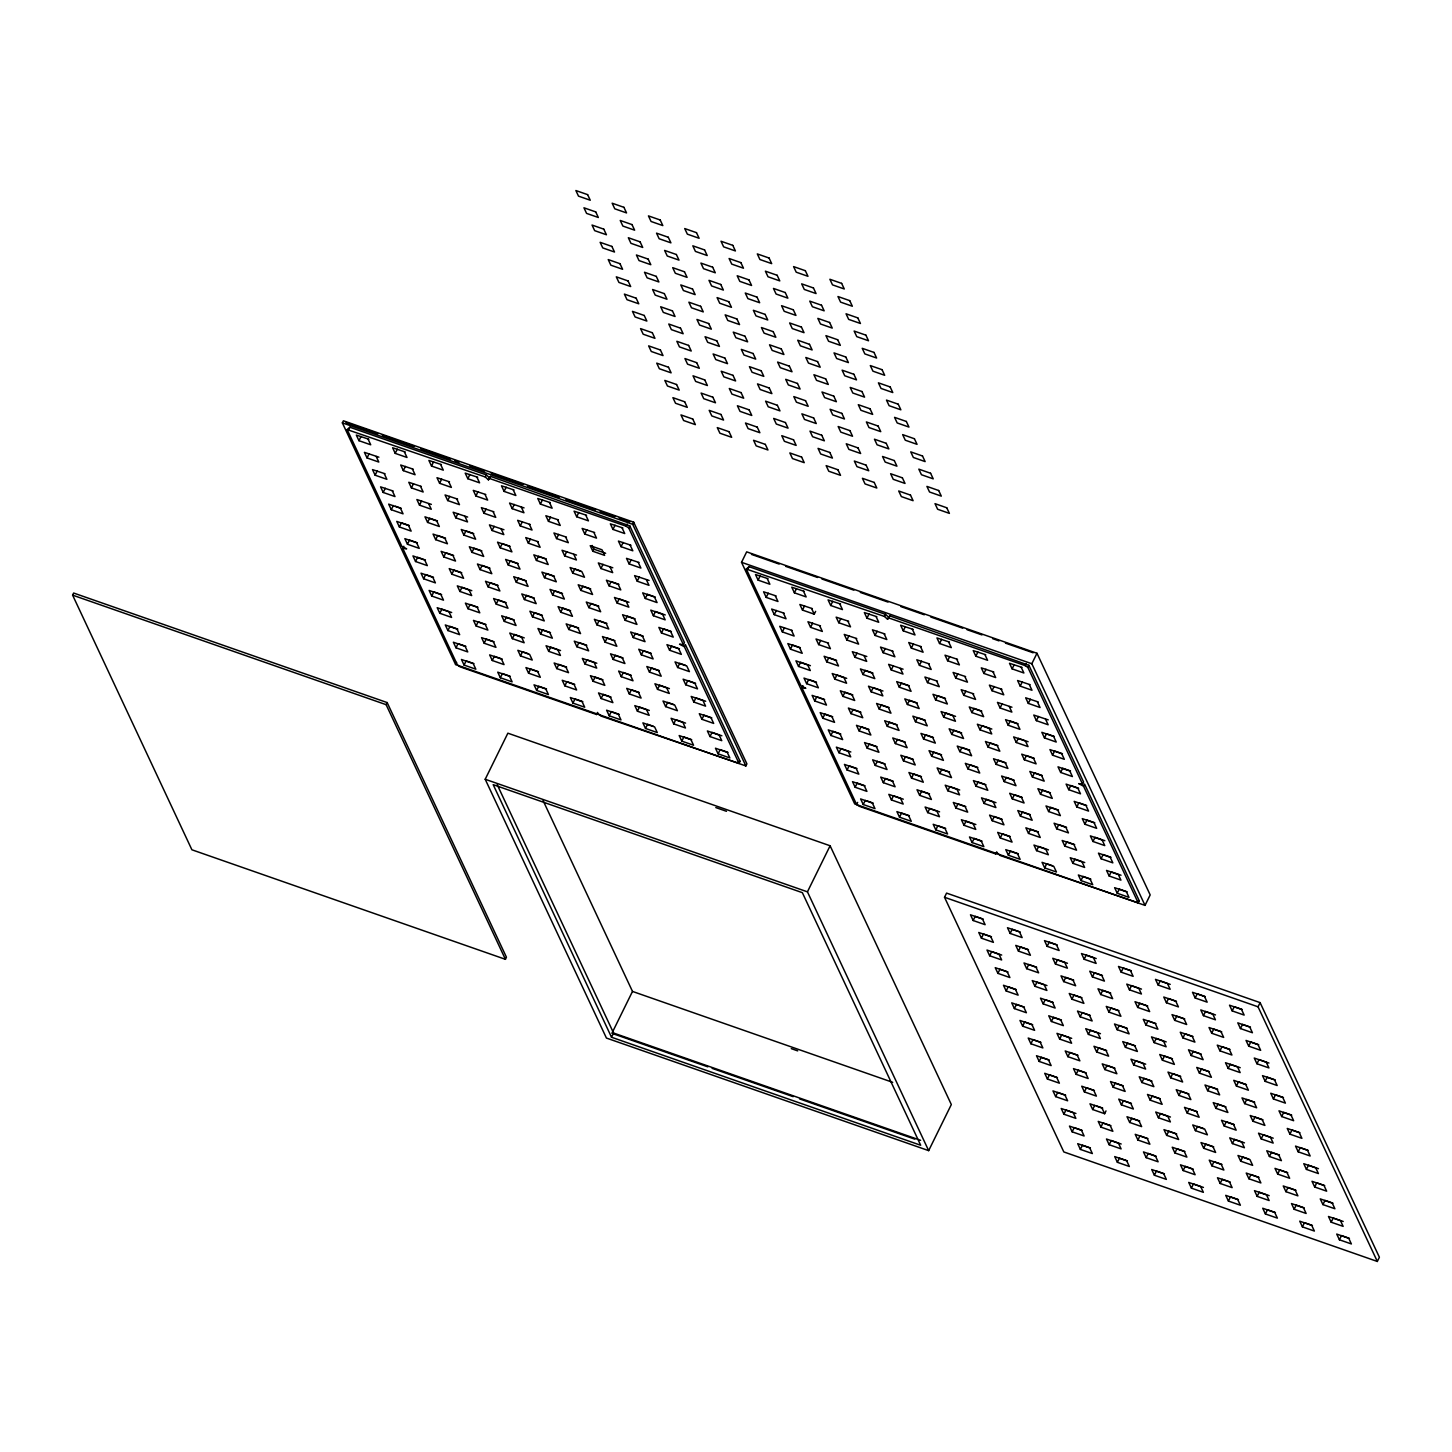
<?xml version="1.0" encoding="UTF-8"?>
<svg xmlns="http://www.w3.org/2000/svg" width="1452" height="1452" viewBox="0 0 1452 1452"><rect width="100%" height="100%" fill="white"/><g stroke="black" fill="none" stroke-linecap="round" stroke-linejoin="round"><path stroke-width="1.5" d="M72.6 595.138L73.635 593.033L387.158 702.568L506.439 957.213L505.423 959.318L191.9 849.783L72.6 595.138L386.123 704.674L505.423 959.318M342.363 422.877L343.398 420.79L633.689 522.194L746.909 763.861L745.874 765.948L455.583 664.526L342.363 422.877L632.673 524.299L745.874 765.948M347.155 429.592L349.878 427.233L486.311 474.895L489.451 477.726L488.435 479.832L485.277 476.982L347.155 429.592L401.805 546.279L406.651 548.838L402.785 548.348L403.819 546.261M348.843 429.32L349.878 427.233M368.1 439.194L370.714 444.784L358.953 440.682L361.022 436.489M376.177 456.454L378.79 462.045L367.047 457.943L369.098 453.75M384.272 473.715L386.885 479.305L375.124 475.203L377.193 471.011M404.382 451.881L406.996 457.471L395.234 453.369L397.303 449.176M392.349 490.976L394.98 496.566L383.219 492.464L385.27 488.271M412.459 469.141L415.09 474.731L403.329 470.63L405.398 466.437M391.296 509.725L388.682 504.134L400.443 508.236L403.057 513.827L391.296 509.725L393.365 505.532M420.554 486.402L423.167 491.992L411.424 487.89L413.475 483.697M399.391 526.985L396.759 521.395L408.52 525.497L411.152 531.105L399.391 526.985L401.442 522.793L409.282 525.533M440.664 464.549L443.296 470.139L431.534 466.038L433.585 461.845M428.63 503.662L431.262 509.253L419.501 505.151L421.57 500.958M407.467 544.246L404.854 538.656L416.615 542.758L419.229 548.366L407.467 544.246L409.537 540.053L417.377 542.794M448.759 481.81L451.372 487.4L439.611 483.298L441.68 479.106M427.596 522.411L424.964 516.821L436.725 520.923L439.339 526.513L427.596 522.411L429.647 518.219L437.488 520.959M415.562 561.507L412.949 555.916L424.692 560.018L427.324 565.627L415.562 561.507L417.613 557.314L425.454 560.055M456.835 499.071L459.467 504.661L447.706 500.559L449.757 496.366M435.673 539.672L433.059 534.082L444.82 538.184L447.434 543.774L435.673 539.672L437.742 535.479L445.582 538.22M476.946 477.236L479.577 482.826L467.816 478.706L469.885 474.532M423.639 578.767L421.026 573.177L432.787 577.279L435.4 582.887L423.639 578.767L425.708 574.575L433.549 577.315M464.93 516.331L467.544 521.921L455.783 517.82L457.852 513.627M443.767 556.933L441.136 551.343L452.897 555.444L455.511 561.035L443.767 556.933L445.818 552.74L453.659 555.481M485.041 494.497L487.654 500.087L475.911 495.985L477.962 491.792M485.277 476.982L486.311 474.895M431.734 596.028L429.12 590.438L440.863 594.54L443.495 600.148L431.734 596.028L433.803 591.853L441.626 594.576M488.435 479.832L490.667 476.419L629.769 525.878L684.437 642.564L683.402 644.652L679.536 644.18L684.364 646.739L739.032 763.407L600.91 716.017L597.752 713.186L596.554 714.511L460.102 666.831L457.453 665.034L402.785 548.348M463.878 535.08L461.264 529.49L473.007 533.592L475.639 539.182L463.878 535.08L465.929 530.887L473.769 533.628M386.123 704.674L387.158 702.568M451.844 574.193L449.231 568.603L460.992 572.705L463.605 578.295L451.844 574.193L453.913 570.001L461.754 572.741M493.135 511.757L495.749 517.348L483.988 513.246L486.057 509.053M439.811 613.288L437.197 607.698L448.958 611.8L451.572 617.409L439.811 613.288L441.88 609.114L451.681 612.526M471.954 552.341L469.341 546.751L481.102 550.852L483.716 556.443L471.954 552.341L474.024 548.148L481.864 550.889M513.246 489.905L515.859 495.495L504.098 491.393L506.167 487.2M459.939 591.454L457.307 585.864L469.069 589.966L471.682 595.556L459.939 591.454L461.99 587.261L471.791 590.692M501.212 529.018L503.826 534.608L492.083 530.506L494.134 526.314M447.906 630.549L445.292 624.959L457.035 629.079L459.667 634.669L447.906 630.549L449.975 626.375L457.797 629.097M480.049 569.601L477.436 564.011L489.179 568.113L491.811 573.703L480.049 569.601L482.118 565.409L489.941 568.149M521.322 507.165L523.954 512.756L512.193 508.654L514.244 504.461M468.016 608.715L465.402 603.125L477.163 607.226L479.777 612.817L468.016 608.715L470.085 604.522L477.926 607.263M500.16 547.767L497.546 542.159L509.307 546.279L511.921 551.869L500.16 547.767L502.229 543.574L510.069 546.315M456.001 647.81L453.369 642.22L465.13 646.34L467.744 651.93L456.001 647.81L458.052 643.635L465.892 646.358M488.126 586.862L485.512 581.272L497.274 585.374L499.887 590.964L488.126 586.862L490.195 582.669L498.036 585.41M529.417 524.426L532.031 530.016L520.27 525.914L522.339 521.722M455.583 664.526L456.6 662.439M476.111 625.975L473.479 620.385L485.24 624.487L487.872 630.077L476.111 625.975L478.162 621.783L486.003 624.523M508.254 565.028L505.623 559.419L517.384 563.539L519.997 569.13L508.254 565.028L510.305 560.835L518.146 563.576M549.528 502.592L552.141 508.182L540.398 504.062L542.449 499.887M464.077 665.07L461.464 659.48L473.207 663.6L475.839 669.19L464.077 665.07L466.146 660.896L473.969 663.618M496.221 604.123L493.607 598.533L505.35 602.634L507.982 608.225L496.221 604.123L498.29 599.93L506.113 602.671M537.494 541.687L540.126 547.277L528.365 543.175L530.434 538.982M484.188 643.236L481.574 637.646L493.335 641.748L495.949 647.338L484.188 643.236L486.257 639.043L494.097 641.784M516.331 582.288L513.718 576.68L525.479 580.8L528.092 586.39L516.331 582.288L518.4 578.096L526.241 580.836M557.622 519.852L560.236 525.442L548.475 521.322L550.544 517.148M504.316 621.383L501.684 615.793L513.445 619.895L516.059 625.503L504.316 621.383L506.367 617.191L514.208 619.931M536.441 560.436L533.828 554.846L545.589 558.947L548.203 564.538L536.441 560.436L538.51 556.243L546.351 558.984M492.282 660.497L489.651 654.906L501.412 659.008L504.044 664.599L492.282 660.497L494.333 656.304L502.174 659.045M524.426 599.549L521.794 593.959L533.556 598.061L536.187 603.651L524.426 599.549L526.477 595.356L534.318 598.097M565.699 537.113L568.313 542.703L556.57 538.583L558.621 534.409M512.393 638.644L509.779 633.054L521.522 637.156L524.154 642.764L512.393 638.644L514.462 634.451L524.245 637.882M544.536 577.696L541.923 572.106L553.666 576.208L556.298 581.798L544.536 577.696L546.605 573.504L554.428 576.244M585.809 515.26L588.441 520.851L576.68 516.749L578.749 512.556M500.359 677.757L497.746 672.167L509.507 676.269L512.12 681.859L500.359 677.757L502.428 673.565L510.269 676.305M532.503 616.81L529.889 611.219L541.65 615.321L544.264 620.912L532.503 616.81L534.572 612.617L542.413 615.358M573.794 554.374L576.408 559.964L564.647 555.844L566.716 551.669M520.488 655.905L517.856 650.314L529.617 654.416L532.231 660.025L520.488 655.905L522.538 651.712L528.419 653.781M552.631 594.957L549.999 589.367L561.761 593.469L564.374 599.059L552.631 594.957L554.682 590.764L562.523 593.505M593.904 532.521L596.518 538.111L584.757 534.009L586.826 529.817M540.598 634.07L537.966 628.48L549.727 632.582L552.359 638.172L540.598 634.07L542.649 629.878L550.49 632.618M572.741 573.104L570.11 567.514L581.871 571.634L584.503 577.224L572.741 573.104L574.792 568.93L580.673 570.981M528.564 673.165L525.951 667.575L537.712 671.677L540.325 677.285L528.564 673.165L530.633 668.973L538.474 671.713M560.708 612.218L558.094 606.627L569.837 610.729L572.469 616.32L560.708 612.218L562.777 608.025L570.6 610.766M592.852 551.27L590.238 545.68L601.981 549.782L604.613 555.372L592.852 551.27L593.886 549.183L592.144 545.444M485.204 779.27L507.873 733.187L830.108 845.772L951.332 1104.555L928.663 1150.637L606.428 1038.053L485.204 779.27L807.439 891.837L928.663 1150.637M548.674 651.331L546.061 645.741L557.822 649.843L560.436 655.433L548.674 651.331L550.744 647.138L560.545 650.55M580.818 590.383L578.205 584.775L589.966 588.895L592.579 594.485L580.818 590.383L582.887 586.191L590.728 588.931M622.109 527.929L624.723 533.537L612.962 529.417L615.031 525.243M536.659 690.426L534.027 684.836L545.789 688.938L548.402 694.546L536.659 690.426L538.71 686.251L546.551 688.974M568.803 629.478L566.171 623.888L577.932 627.99L580.546 633.58L568.803 629.478L570.854 625.286L578.695 628.026M610.076 567.042L612.69 572.632L600.947 568.531L602.997 564.338M683.402 644.652L628.734 527.965L626.066 526.187L627.101 524.081M556.769 668.592L554.156 663.001L565.899 667.103L568.531 672.693L556.769 668.592L558.82 664.399L566.661 667.14M588.913 607.644L586.281 602.035L598.043 606.156L600.674 611.746L588.913 607.644L590.964 603.451L598.805 606.192M628.734 527.965L629.769 525.878M630.186 545.208L632.818 550.798L621.057 546.678L623.108 542.503M632.673 524.299L633.689 522.194M576.88 646.739L574.266 641.149L586.027 645.251L588.641 650.841L576.88 646.739L578.949 642.546L586.789 645.287M609.023 585.791L606.41 580.201L618.153 584.303L620.784 589.893L609.023 585.791L611.092 581.599L618.915 584.339M564.846 685.852L562.233 680.262L573.994 684.364L576.607 689.954L564.846 685.852L566.915 681.66L574.756 684.4M596.99 624.904L594.376 619.296L606.137 623.416L608.751 629.006L596.99 624.904L599.059 620.712L606.9 623.452M638.281 562.468L640.895 568.059L629.133 563.939L631.203 559.764M584.975 664L582.343 658.409L594.104 662.511L596.718 668.101L584.975 664L587.025 659.807L596.826 663.237M617.118 603.052L614.486 597.462L626.248 601.564L628.861 607.154L617.118 603.052L619.169 598.859L628.97 602.29M572.941 703.113L570.327 697.523L582.07 701.625L584.702 707.215L572.941 703.113L575.01 698.92L582.833 701.661M605.085 642.165L602.471 636.557L614.214 640.677L616.846 646.267L605.085 642.165L607.136 637.972L614.976 640.713M646.358 579.729L648.99 585.319L637.228 581.199L639.279 577.025M593.051 681.26L590.438 675.67L602.199 679.772L604.812 685.362L593.051 681.26L595.12 677.068L602.961 679.808M625.195 620.313L622.581 614.722L634.342 618.824L636.956 624.414L625.195 620.313L627.264 616.12L635.105 618.861M613.161 659.426L610.548 653.817L622.309 657.938L624.923 663.528L613.161 659.426L615.231 655.233L623.071 657.974M645.305 598.46L642.692 592.87L654.453 596.99L657.066 602.58L645.305 598.46L647.374 594.285L655.215 597.008M601.146 698.521L598.514 692.931L610.276 697.033L612.889 702.641L601.146 698.521L603.197 694.328L611.038 697.069M633.29 637.573L630.658 631.983L642.419 636.085L645.033 641.675L633.29 637.573L635.341 633.381L643.182 636.121M596.554 714.511L597.571 712.406M621.256 676.686L618.643 671.078L630.386 675.198L633.018 680.788L621.256 676.686L623.325 672.494L631.148 675.234M653.4 615.721L650.786 610.13L662.529 614.25L665.161 619.841L653.4 615.721L655.451 611.546L665.252 614.958M609.223 715.782L606.609 710.191L618.37 714.293L620.984 719.902L609.223 715.782L611.292 711.589L619.133 714.33M641.367 654.834L638.753 649.244L650.514 653.346L653.128 658.936L641.367 654.834L643.436 650.641L651.276 653.382M629.333 693.947L626.72 688.357L638.481 692.459L641.094 698.049L629.333 693.947L631.402 689.754L639.243 692.495M661.477 632.981L658.863 627.391L670.624 631.511L673.238 637.101L661.477 632.981L663.546 628.807L671.387 631.547M649.461 672.095L646.83 666.504L658.591 670.606L661.205 676.196L649.461 672.095L651.512 667.902L659.353 670.642M637.428 711.208L634.814 705.618L646.557 709.719L649.189 715.31L637.428 711.208L639.497 707.015L649.28 710.427M669.572 650.242L666.958 644.652L678.701 648.772L681.333 654.362L669.572 650.242L671.641 646.067L679.463 648.808M657.538 689.355L654.925 683.765L666.686 687.867L669.299 693.457L657.538 689.355L659.607 685.163L669.408 688.593M684.364 646.739L685.398 644.634L740.066 761.32L739.032 763.407M645.523 728.468L642.891 722.878L654.652 726.98L657.266 732.57L645.523 728.468L647.574 724.276L653.454 726.327M677.648 667.503L675.035 661.912L686.796 666.032L689.41 671.623L677.648 667.503L679.717 663.328L685.598 665.379M665.633 706.616L663.001 701.026L674.763 705.127L677.394 710.718L665.633 706.616L667.684 702.423L673.565 704.474M741.536 562.323L746.673 551.851L1036.982 653.273L1150.184 894.922L1145.029 905.395L854.738 803.972L741.536 562.323L1031.827 663.745L1145.029 905.395M685.743 684.781L683.13 679.173L694.873 683.293L697.505 688.883L685.743 684.781L687.812 680.589L695.635 683.329M746.31 569.057L749.032 566.679L885.466 614.341L888.624 617.173L887.589 619.278L884.431 616.447L746.31 569.057L800.978 685.725L805.806 688.284L801.94 687.812L802.974 685.707M747.998 568.767L749.032 566.679M673.71 723.876L671.096 718.286L682.857 722.388L685.471 727.978L673.71 723.876L675.779 719.684L685.58 723.114M693.838 702.042L691.206 696.434L702.968 700.554L705.581 706.144L693.838 702.042L695.889 697.849L705.69 701.262M767.255 578.64L769.869 584.23L758.107 580.128L760.176 575.936M681.805 741.137L679.173 735.547L690.934 739.649L693.566 745.239L681.805 741.137L683.856 736.944L691.697 739.685M701.915 719.303L699.301 713.694L711.044 717.814L713.676 723.405L701.915 719.303L703.984 715.11L711.807 717.851M775.332 595.901L777.963 601.491L766.202 597.389L768.271 593.196M710.01 736.563L707.378 730.955L719.139 735.075L721.753 740.665L710.01 736.563L712.061 732.371L721.862 735.783M783.427 613.161L786.04 618.77L774.279 614.65L776.348 610.457M803.537 591.327L806.15 596.917L794.407 592.815L796.458 588.623M718.087 753.824L715.473 748.216L727.234 752.336L729.848 757.926L718.087 753.824L720.156 749.631L727.996 752.372M791.503 630.422L794.135 636.03L782.374 631.91L784.443 627.718M815.625 611.383L814.245 614.178L802.484 610.076L804.553 605.883M790.469 649.171L787.837 643.581L799.598 647.683L802.212 653.291L790.469 649.171L792.52 644.978L800.361 647.719M819.708 625.848L822.34 631.438L810.579 627.337L812.63 623.144M611.891 1033.316L632.491 991.426L543.03 800.451M611.51 1037.236L493.19 784.661L802.357 892.671L920.677 1145.247L611.51 1037.236L613.579 1033.044L497.165 784.588M798.546 666.432L795.932 660.841L807.675 664.943L810.307 670.552L798.546 666.432L800.615 662.239L810.397 665.669M839.819 603.996L842.45 609.586L830.689 605.484L832.758 601.291M827.803 643.109L830.417 648.699L818.656 644.597L820.725 640.405M806.64 683.692L804.009 678.102L815.77 682.204L818.383 687.812L806.64 683.692L808.691 679.5L816.532 682.24M847.914 621.256L850.527 626.847L838.784 622.745L840.835 618.552M826.751 661.858L824.119 656.268L835.88 660.37L838.512 665.96L826.751 661.858L828.802 657.665L836.642 660.406M814.717 700.953L812.104 695.363L823.865 699.465L826.478 705.073L814.717 700.953L816.786 696.778L824.627 699.501M855.99 638.517L858.622 644.107L846.861 640.005L848.93 635.813M834.827 679.119L832.214 673.528L843.975 677.63L846.589 683.22L834.827 679.119L836.897 674.926L846.697 678.356M876.119 616.683L878.732 622.273L866.971 618.171L869.04 613.978M822.812 718.214L820.18 712.623L831.942 716.743L834.555 722.334L822.812 718.214L824.863 714.039L832.704 716.762M864.085 655.778L866.699 661.368L854.956 657.266L857.007 653.073M842.922 696.379L840.309 690.789L852.052 694.891L854.683 700.481L842.922 696.379L844.973 692.187L852.814 694.927M884.195 633.943L886.827 639.533L875.066 635.432L877.117 631.239M884.431 616.447L885.466 614.341M830.889 735.474L828.275 729.884L840.036 734.004L842.65 739.594L830.889 735.474L832.958 731.3L840.799 734.022M887.589 619.278L889.822 615.866L1028.923 665.325L1083.591 782.011L1082.557 784.098L1078.691 783.626L1083.537 786.185L1138.187 902.854L1000.065 855.464L996.907 852.633L995.709 853.957L859.275 806.277L856.607 804.481L801.94 687.812M863.033 674.527L860.419 668.936L872.18 673.038L874.794 678.628L863.033 674.527L865.102 670.334L872.942 673.075M850.999 713.64L848.385 708.05L860.147 712.152L862.76 717.742L850.999 713.64L853.068 709.447L860.909 712.188M892.29 651.204L894.904 656.794L883.143 652.692L885.212 648.5M838.984 752.735L836.352 747.145L848.113 751.265L850.727 756.855L838.984 752.735L841.035 748.56L850.836 751.973M871.127 691.787L868.496 686.197L880.257 690.299L882.87 695.889L871.127 691.787L873.178 687.595L882.979 691.025M912.4 629.351L915.014 634.941L903.271 630.84L905.322 626.647M859.094 730.9L856.48 725.31L868.223 729.412L870.855 735.002L859.094 730.9L861.163 726.708L868.986 729.448M900.367 668.465L902.999 674.055L891.238 669.953L893.289 665.76M847.06 769.996L844.447 764.405L856.208 768.525L858.822 774.116L847.06 769.996L849.13 765.821L856.97 768.544M879.204 709.048L876.591 703.458L888.352 707.56L890.965 713.168L879.204 709.048L881.273 704.855L889.114 707.596M920.495 646.612L923.109 652.202L911.348 648.1L913.417 643.908M867.171 748.161L864.557 742.571L876.318 746.673L878.932 752.263L867.171 748.161L869.24 743.968L877.081 746.709M899.314 687.213L896.701 681.605L908.462 685.725L911.076 691.315L899.314 687.213L901.383 683.021L909.224 685.761M855.155 787.256L852.524 781.666L864.285 785.786L866.917 791.376L855.155 787.256L857.206 783.082L865.047 785.804M887.299 726.309L884.667 720.718L896.428 724.82L899.042 730.429L887.299 726.309L889.35 722.116L897.191 724.857M807.439 891.837L830.108 845.772M928.572 663.873L931.186 669.463L919.443 665.361L921.494 661.168M875.266 765.422L872.652 759.832L884.395 763.933L887.027 769.524L875.266 765.422L877.335 761.229M856.607 804.481L857.642 802.393M907.409 704.474L904.796 698.884L916.539 702.986L919.17 708.576L907.409 704.474L909.478 700.281L917.301 703.022M948.682 642.038L951.314 647.628L939.553 643.508L941.604 639.334M863.232 804.517L860.619 798.927L872.38 803.047L874.993 808.637L863.232 804.517L865.301 800.342M895.376 743.569L892.762 737.979L904.523 742.081L907.137 747.689L895.376 743.569L897.445 739.377M936.667 681.133L939.281 686.723L927.519 682.621L929.589 678.429M883.361 782.682L880.729 777.092L892.49 781.194L895.104 786.784L883.361 782.682L885.411 778.49L893.252 781.23M915.486 721.735L912.872 716.145L924.634 720.246L927.247 725.837L915.486 721.735L917.555 717.542M956.777 659.299L959.391 664.889L947.63 660.769L949.699 656.594M903.471 760.83L900.839 755.24L912.6 759.342L915.232 764.95L903.471 760.83L905.522 756.637L913.362 759.378M935.614 699.882L932.983 694.292L944.744 698.394L947.357 703.984L935.614 699.882L937.665 695.689L945.506 698.43M891.437 799.943L888.824 794.353L900.567 798.455L903.198 804.045L891.437 799.943L893.506 795.75L903.289 799.181M923.581 738.995L920.967 733.405L932.71 737.507L935.342 743.097L923.581 738.995L925.65 734.803L933.473 737.543M964.854 676.559L967.486 682.15L955.725 678.048L957.794 673.855M911.547 778.09L908.934 772.5L920.695 776.602L923.309 782.211L911.547 778.09L913.617 773.916L921.457 776.638M943.691 717.143L941.077 711.553L952.839 715.654L955.452 721.245L943.691 717.143L945.76 712.95L955.561 716.38M984.982 654.707L987.596 660.297L975.835 656.195L977.904 652.002M899.532 817.204L896.9 811.614L908.662 815.715L911.275 821.306L899.532 817.204L901.583 813.011L909.424 815.752M931.676 756.256L929.044 750.666L940.805 754.768L943.419 760.358L931.676 756.256L933.727 752.063L941.568 754.804M972.949 693.82L975.562 699.41L963.801 695.308L965.87 691.116M919.642 795.351L917.011 789.761L928.772 793.863L931.404 799.471L919.642 795.351L921.693 791.177L929.534 793.899M951.786 734.403L949.154 728.813L960.915 732.915L963.547 738.505L951.786 734.403L953.837 730.211L961.678 732.951M993.059 671.967L995.673 677.558L983.93 673.456L985.981 669.263M939.753 773.517L937.139 767.927L948.882 772.028L951.514 777.619L939.753 773.517L941.822 769.324L949.644 772.065M971.896 712.569L969.283 706.961L981.026 711.081L983.657 716.671L971.896 712.569L973.965 708.376L981.788 711.117M927.719 812.612L925.106 807.022L936.867 811.142L939.48 816.732L927.719 812.612L929.788 808.437L939.589 811.85M959.863 751.664L957.249 746.074L969.01 750.176L971.624 755.766L959.863 751.664L961.932 747.471L969.773 750.212M1001.154 689.228L1003.768 694.818L992.006 690.716L994.076 686.524M947.847 790.777L945.216 785.187L956.977 789.289L959.591 794.879L947.847 790.777L949.898 786.585L959.699 790.015M979.991 729.83L977.359 724.221L989.121 728.341L991.734 733.932L979.991 729.83L982.042 725.637L991.843 729.049M1021.264 667.394L1023.878 672.984L1012.117 668.864L1014.186 664.689M935.814 829.872L933.2 824.282L944.943 828.402L947.575 833.992L935.814 829.872L937.865 825.698L945.706 828.42M967.958 768.925L965.326 763.335L977.087 767.436L979.719 773.027L967.958 768.925L970.009 764.732L977.849 767.473M1009.231 706.489L1011.862 712.079L1000.101 707.977L1002.152 703.784M1082.557 784.098L1027.889 667.43L1025.239 665.633L1026.255 663.528M955.924 808.038L953.311 802.448L965.072 806.55L967.685 812.14L955.924 808.038L957.993 803.845L965.834 806.586M988.068 747.09L985.454 741.482L997.197 745.602L999.829 751.192L988.068 747.09L990.137 742.898L997.96 745.638M1027.889 667.43L1028.923 665.325M1029.341 684.654L1031.973 690.245L1020.212 686.124L1022.281 681.95M1031.827 663.745L1036.982 653.273M976.034 786.185L973.421 780.595L985.182 784.697L987.796 790.305L976.034 786.185L978.103 781.993L985.944 784.733M1008.178 725.238L1005.564 719.647L1017.326 723.749L1019.939 729.34L1008.178 725.238L1010.247 721.045L1018.088 723.786M964.019 825.299L961.387 819.708L973.149 823.81L975.762 829.401L964.019 825.299L966.07 821.106L975.871 824.536M996.163 764.351L993.531 758.743L1005.292 762.863L1007.906 768.453L996.163 764.351L998.214 760.158L1006.054 762.899M1037.436 701.915L1040.049 707.505L1028.306 703.385L1030.357 699.211M984.129 803.446L981.516 797.856L993.259 801.958L995.891 807.566L984.129 803.446L986.18 799.253L995.981 802.684M1016.273 742.498L1013.641 736.908L1025.402 741.01L1028.034 746.6L1016.273 742.498L1018.324 738.306L1028.125 741.736M944.526 897.282L946.577 893.107L1260.1 1002.624L1379.4 1257.269L1377.331 1261.461L1063.826 1151.944L944.526 897.282L1258.049 1006.817L1377.331 1261.461M972.096 842.559L969.482 836.969L981.243 841.071L983.857 846.661L972.096 842.559L974.165 838.367L982.006 841.107M1004.239 781.612L1001.626 776.021L1013.387 780.123L1016.001 785.713L1004.239 781.612L1006.309 777.419L1014.149 780.16M1045.513 719.176L1048.144 724.766L1036.383 720.646L1038.452 716.471M992.206 820.707L989.592 815.116L1001.354 819.218L1003.967 824.827L992.206 820.707L994.275 816.514L1002.116 819.255M1024.35 759.759L1021.736 754.169L1033.497 758.271L1036.111 763.861L1024.35 759.759L1026.419 755.566L1034.26 758.307M1012.334 798.872L1009.703 793.282L1021.464 797.384L1024.077 802.974L1012.334 798.872L1014.385 794.68L1022.226 797.42M1044.478 737.906L1041.846 732.316L1053.608 736.436L1056.221 742.026L1044.478 737.906L1046.529 733.732L1054.37 736.473M1000.301 837.967L997.687 832.377L1009.43 836.479L1012.062 842.087L1000.301 837.967L1002.37 833.775L1010.193 836.515M1032.445 777.02L1029.831 771.429L1041.574 775.531L1044.206 781.122L1032.445 777.02L1034.496 772.827L1042.336 775.568M995.709 853.957L996.744 851.852M1020.411 816.133L1017.798 810.543L1029.559 814.645L1032.172 820.235L1020.411 816.133L1022.48 811.94L1030.321 814.681M1052.555 755.167L1049.941 749.577L1061.702 753.697L1064.316 759.287L1052.555 755.167L1054.624 750.993L1062.465 753.733M973.167 920.514L970.481 914.796L982.459 918.989L985.128 924.688L973.167 920.514L975.218 916.339L983.204 919.098M1008.378 855.228L1005.764 849.638L1017.525 853.74L1020.139 859.348L1008.378 855.228L1010.447 851.035L1018.288 853.776M1040.521 794.28L1037.908 788.69L1049.669 792.792L1052.283 798.382L1040.521 794.28L1042.59 790.088L1050.431 792.828M1028.506 833.394L1025.874 827.803L1037.636 831.905L1040.249 837.495L1028.506 833.394L1030.557 829.201L1038.398 831.942M1060.65 772.446L1058.018 766.837L1069.779 770.958L1072.393 776.548L1060.65 772.446L1062.701 768.253L1070.541 770.994M981.425 938.173L978.757 932.474L990.736 936.649L993.404 942.348L981.425 938.173L983.494 933.999L991.48 936.776M1048.616 811.541L1046.003 805.951L1057.746 810.053L1060.377 815.643L1048.616 811.541L1050.685 807.348L1058.508 810.089M1036.583 850.654L1033.969 845.064L1045.73 849.166L1048.344 854.756L1036.583 850.654L1038.652 846.462L1048.453 849.892M1068.726 789.707L1066.113 784.098L1077.874 788.218L1080.488 793.808L1068.726 789.707L1070.796 785.514L1078.636 788.255M989.665 955.761L986.997 950.062L998.976 954.236L1001.644 959.935L989.665 955.761L991.734 951.586L1001.698 955.053M1056.693 828.802L1054.079 823.211L1065.841 827.313L1068.454 832.903L1056.693 828.802L1058.762 824.609L1066.603 827.35M1010.156 933.436L1007.488 927.719L1019.467 931.894L1022.135 937.593L1010.156 933.436L1012.226 929.244L1020.193 932.021M1083.537 786.185L1084.553 784.08L1139.221 900.766L1138.187 902.854M1044.678 867.915L1042.046 862.325L1053.807 866.427L1056.439 872.017L1044.678 867.915L1046.729 863.722L1052.609 865.773M1076.821 806.967L1074.19 801.359L1085.951 805.479L1088.564 811.069L1076.821 806.967L1078.872 802.774L1086.713 805.515M997.923 973.366L995.237 967.667L1007.216 971.842L1009.884 977.541L997.923 973.366L999.974 969.192L1007.96 971.969M1064.788 846.062L1062.174 840.472L1073.917 844.574L1076.549 850.164L1064.788 846.062L1066.857 841.87L1074.68 844.61M1018.433 951.096L1015.765 945.379L1027.744 949.554L1030.412 955.253L1018.433 951.096L1020.502 946.904L1028.47 949.681M1084.898 824.228L1082.284 818.619L1094.046 822.74L1096.659 828.33L1084.898 824.228L1086.967 820.035L1094.808 822.776M1006.163 990.972L1003.477 985.255L1015.456 989.429L1018.124 995.128L1006.163 990.972L1008.214 986.779L1016.2 989.556M1072.883 863.323L1070.251 857.733L1082.012 861.835L1084.626 867.425L1072.883 863.323L1074.934 859.13L1084.735 862.561M1026.673 968.684L1024.005 962.966L1035.966 967.141L1038.634 972.84L1026.673 968.684L1028.742 964.491L1036.71 967.268M1092.993 841.488L1090.361 835.88L1102.122 840L1104.754 845.59L1092.993 841.488L1095.044 837.296L1104.845 840.708M1014.403 1008.577L1011.735 1002.86L1023.714 1007.035L1026.382 1012.734L1014.403 1008.577L1016.473 1004.385L1024.44 1007.162M1047.164 946.341L1044.496 940.624L1056.457 944.816L1059.125 950.516L1047.164 946.341L1049.233 942.148L1057.201 944.925M1080.96 880.584L1078.346 874.993L1090.089 879.095L1092.721 884.704L1080.96 880.584L1083.029 876.391L1090.851 879.132M1034.931 986.289L1032.245 980.572L1044.224 984.765L1046.892 990.446L1034.931 986.289L1036.982 982.096L1046.965 985.563M1101.07 858.749L1098.456 853.141L1110.217 857.261L1112.831 862.851L1101.07 858.749L1103.139 854.556L1110.98 857.297M1022.644 1026.165L1019.976 1020.447L1031.936 1024.622L1034.604 1030.321L1022.644 1026.165L1024.713 1021.972L1032.681 1024.749M1055.441 964.001L1052.773 958.284L1064.733 962.476L1067.401 968.175L1055.441 964.001L1057.51 959.808L1067.474 963.293M1043.171 1003.876L1040.485 998.159L1052.464 1002.352L1055.132 1008.033L1043.171 1003.876L1045.222 999.684L1053.208 1002.461M1109.165 876.01L1106.533 870.42L1118.294 874.521L1120.926 880.112L1109.165 876.01L1111.216 871.817L1121.017 875.229M1030.902 1043.77L1028.216 1038.053L1040.195 1042.227L1042.863 1047.927L1030.902 1043.77L1032.953 1039.578L1040.939 1042.354M1063.681 981.588L1061.013 975.871L1072.974 980.064L1075.642 985.763L1063.681 981.588L1065.75 977.396L1073.718 980.173M1051.411 1021.482L1048.743 1015.765L1060.704 1019.957L1063.372 1025.638L1051.411 1021.482L1053.48 1017.289L1061.448 1020.066M1084.172 959.264L1081.486 953.547L1093.465 957.721L1096.133 963.42L1084.172 959.264L1086.241 955.071L1096.206 958.538M1117.241 893.27L1114.628 887.68L1126.389 891.782L1129.003 897.372L1117.241 893.27L1119.311 889.078L1127.151 891.818M1039.178 1061.43L1036.492 1055.713L1048.471 1059.887L1051.139 1065.587L1039.178 1061.43L1041.229 1057.237L1049.215 1060.014M1071.921 999.194L1069.253 993.477L1081.232 997.669L1083.9 1003.368L1071.921 999.194L1073.99 995.019L1081.976 997.778M1059.651 1039.069L1056.983 1033.352L1068.944 1037.545L1071.612 1043.226L1059.651 1039.069L1061.721 1034.877L1071.685 1038.343M1092.448 976.924L1089.762 971.207L1101.741 975.381L1104.409 981.08L1092.448 976.924L1094.499 972.731L1102.485 975.508M1047.418 1079.017L1044.732 1073.3L1056.711 1077.475L1059.379 1083.174L1047.418 1079.017L1049.469 1074.825L1057.455 1077.602M1080.161 1016.781L1077.493 1011.064L1089.472 1015.257L1092.14 1020.956L1080.161 1016.781L1082.23 1012.607L1090.216 1015.365M1067.892 1056.675L1065.223 1050.958L1077.202 1055.15L1079.871 1060.831L1067.892 1056.675L1069.961 1052.482L1077.947 1055.259M1100.689 994.511L1098.002 988.794L1109.981 992.968L1112.649 998.667L1100.689 994.511L1102.74 990.318L1110.726 993.095M1055.658 1096.623L1052.972 1090.906L1064.951 1095.08L1067.619 1100.779L1055.658 1096.623L1057.728 1092.43L1065.695 1095.207M1088.419 1034.387L1085.733 1028.688L1097.712 1032.862L1100.38 1038.561L1088.419 1034.387L1090.47 1030.212L1100.453 1033.679M1121.18 972.168L1118.494 966.451L1130.473 970.644L1133.141 976.325L1121.18 972.168L1123.231 967.976L1131.217 970.753M1076.168 1074.335L1073.5 1068.618L1085.479 1072.81L1088.147 1078.509L1076.168 1074.335L1078.237 1070.142L1086.205 1072.919M1108.929 1012.117L1106.261 1006.399L1118.24 1010.574L1120.908 1016.273L1108.929 1012.117L1110.998 1007.924L1118.966 1010.701M1063.899 1114.21L1061.212 1108.493L1073.191 1112.668L1075.859 1118.367L1063.899 1114.21L1065.949 1110.018L1075.932 1113.484M1096.659 1051.974L1093.973 1046.275L1105.952 1050.449L1108.62 1056.149L1096.659 1051.974L1098.71 1047.799L1106.696 1050.576M1129.456 989.828L1126.77 984.111L1138.749 988.304L1141.417 993.985L1129.456 989.828L1131.507 985.636L1141.49 989.102M1084.408 1091.922L1081.74 1086.205L1093.719 1090.398L1096.387 1096.097L1084.408 1091.922L1086.477 1087.729L1094.445 1090.506M1117.169 1029.704L1114.501 1023.987L1126.462 1028.161L1129.13 1033.86L1117.169 1029.704L1119.238 1025.511L1127.206 1028.288M1072.139 1131.816L1069.471 1126.099L1081.45 1130.273L1084.118 1135.972L1072.139 1131.816L1074.208 1127.623L1082.176 1130.4M1104.899 1069.579L1102.231 1063.88L1114.21 1068.055L1116.878 1073.754L1104.899 1069.579L1106.968 1065.405L1114.936 1068.182M1137.696 1007.416L1135.01 1001.698L1146.989 1005.891L1149.657 1011.59L1137.696 1007.416L1139.747 1003.223L1147.733 1006M1106.007 1110.907L1104.627 1113.702L1092.666 1109.528L1094.717 1105.335M1125.427 1047.309L1122.741 1041.592L1134.72 1045.767L1137.388 1051.466L1125.427 1047.309L1127.478 1043.117L1135.464 1045.894M1158.188 985.073L1155.502 979.374L1167.481 983.548L1170.149 989.248L1158.188 985.073L1160.239 980.899L1170.221 984.365M1080.379 1149.403L1077.711 1143.686L1089.69 1147.86L1092.358 1153.56L1080.379 1149.403L1082.448 1145.211L1090.416 1147.987M1113.176 1087.258L1110.508 1081.54L1122.469 1085.715L1125.137 1091.414L1113.176 1087.258L1115.245 1083.065L1123.213 1085.842M1145.937 1025.021L1143.268 1019.304L1155.229 1023.497L1157.897 1029.196L1145.937 1025.021L1148.006 1020.829L1155.973 1023.606M1100.906 1127.115L1098.22 1121.398L1110.199 1125.59L1112.867 1131.289L1100.906 1127.115L1102.957 1122.922L1110.943 1125.699M1133.667 1064.897L1130.981 1059.18L1142.96 1063.354L1145.628 1069.053L1133.667 1064.897L1135.718 1060.704L1145.701 1064.171M1166.446 1002.751L1163.778 997.034L1175.757 1001.208L1178.425 1006.908L1166.446 1002.751L1168.515 998.559L1176.501 1001.336M1121.416 1104.845L1118.748 1099.128L1130.709 1103.302L1133.377 1109.001L1121.416 1104.845L1123.485 1100.652L1131.453 1103.429M1154.177 1042.609L1151.509 1036.891L1163.469 1041.084L1166.138 1046.783L1154.177 1042.609L1156.246 1038.416L1166.21 1041.901M1109.147 1144.721L1106.478 1139.003L1118.439 1143.196L1121.107 1148.895L1109.147 1144.721L1111.216 1140.528L1121.18 1144.013M1141.907 1082.502L1139.239 1076.785L1151.2 1080.96L1153.868 1086.659L1141.907 1082.502L1143.976 1078.31L1151.944 1081.087M1174.686 1020.339L1172.018 1014.621L1183.997 1018.796L1186.665 1024.495L1174.686 1020.339L1176.755 1016.146L1184.741 1018.923M1129.674 1122.45L1126.988 1116.733L1138.967 1120.908L1141.635 1126.607L1129.674 1122.45L1131.725 1118.258L1139.711 1121.035M1162.417 1060.214L1159.749 1054.497L1171.728 1058.689L1174.396 1064.389L1162.417 1060.214L1164.486 1056.021L1172.472 1058.798M1195.178 997.996L1192.509 992.279L1204.488 996.453L1207.157 1002.152L1195.178 997.996L1197.247 993.803L1205.214 996.58M1117.387 1162.308L1114.719 1156.591L1126.679 1160.783L1129.347 1166.482L1117.387 1162.308L1119.456 1158.133L1127.424 1160.892M1150.184 1100.162L1147.497 1094.445L1159.476 1098.638L1162.144 1104.319L1150.184 1100.162L1152.253 1095.97L1160.221 1098.747M1182.944 1037.944L1180.258 1032.227L1192.237 1036.401L1194.905 1042.1L1182.944 1037.944L1184.995 1033.751L1192.981 1036.528M1137.914 1140.038L1135.228 1134.321L1147.207 1138.495L1149.875 1144.194L1137.914 1140.038L1139.965 1135.845L1147.951 1138.622M1170.657 1077.801L1167.989 1072.084L1179.968 1076.277L1182.636 1081.976L1170.657 1077.801L1172.726 1073.609L1180.712 1076.386M1203.454 1015.656L1200.786 1009.939L1212.765 1014.131L1215.433 1019.812L1203.454 1015.656L1205.523 1011.463L1215.487 1014.93M1158.424 1117.75L1155.738 1112.032L1167.717 1116.225L1170.385 1121.906L1158.424 1117.75L1160.475 1113.557L1170.457 1117.024M1191.184 1055.531L1188.498 1049.814L1200.477 1053.989L1203.145 1059.688L1191.184 1055.531L1193.235 1051.339L1201.221 1054.116M1146.154 1157.643L1143.468 1151.926L1155.447 1156.101L1158.115 1161.8L1146.154 1157.643L1148.223 1153.451L1156.191 1156.228M1178.915 1095.407L1176.229 1089.69L1188.208 1093.882L1190.876 1099.581L1178.915 1095.407L1180.966 1091.232L1188.952 1093.991M1211.694 1033.243L1209.026 1027.526L1221.005 1031.719L1223.673 1037.4L1211.694 1033.243L1213.763 1029.051L1221.731 1031.827M1166.664 1135.355L1163.996 1129.638L1175.975 1133.831L1178.643 1139.511L1166.664 1135.355L1168.733 1131.162L1176.701 1133.939M1199.425 1073.137L1196.757 1067.42L1208.736 1071.594L1211.404 1077.293L1199.425 1073.137L1201.494 1068.944L1209.462 1071.721M1232.185 1010.901L1229.517 1005.183L1241.478 1009.376L1244.146 1015.075L1232.185 1010.901L1234.254 1006.708L1242.222 1009.485M1154.394 1175.231L1151.708 1169.513L1163.687 1173.688L1166.355 1179.387L1154.394 1175.231L1156.445 1171.038L1164.431 1173.815M1187.191 1113.067L1184.505 1107.35L1196.484 1111.542L1199.152 1117.241L1187.191 1113.067L1189.242 1108.892L1197.228 1111.669M1219.952 1050.849L1217.266 1045.131L1229.245 1049.324L1231.913 1055.005L1219.952 1050.849L1222.003 1046.656L1229.989 1049.433M1174.904 1152.942L1172.236 1147.225L1184.215 1151.418L1186.883 1157.099L1174.904 1152.942L1176.973 1148.75L1184.941 1151.527M1207.665 1090.724L1204.997 1085.007L1216.976 1089.181L1219.644 1094.881L1207.665 1090.724L1209.734 1086.532L1217.702 1089.309M1240.462 1028.561L1237.794 1022.843L1249.755 1027.036L1252.423 1032.735L1240.462 1028.561L1242.531 1024.386L1250.499 1027.145M1195.432 1130.654L1192.745 1124.955L1204.724 1129.13L1207.392 1134.829L1195.432 1130.654L1197.483 1126.48L1203.472 1128.549M1258.049 1006.817L1260.1 1002.624M1228.192 1068.436L1225.506 1062.719L1237.485 1066.911L1240.153 1072.592L1228.192 1068.436L1230.243 1064.243L1240.226 1067.71M1183.162 1170.548L1180.476 1164.831L1192.455 1169.023L1195.123 1174.722L1183.162 1170.548L1185.213 1166.355L1193.199 1169.132M1215.923 1108.33L1213.237 1102.612L1225.216 1106.787L1227.884 1112.486L1215.923 1108.33L1217.974 1104.137L1225.96 1106.914M1248.702 1046.148L1246.034 1040.431L1257.995 1044.623L1260.663 1050.322L1248.702 1046.148L1250.771 1041.973L1258.739 1044.75M1203.672 1148.26L1201.004 1142.561L1212.964 1146.735L1215.633 1152.434L1203.672 1148.26L1205.741 1144.085L1213.709 1146.862M1236.432 1086.042L1233.764 1080.324L1245.725 1084.517L1248.393 1090.198L1236.432 1086.042L1238.502 1081.849L1246.469 1084.626M1191.402 1188.135L1188.716 1182.418L1200.695 1186.611L1203.363 1192.31L1191.402 1188.135L1193.453 1183.943L1203.436 1187.427M1224.199 1125.99L1221.513 1120.272L1233.492 1124.447L1236.16 1130.146L1224.199 1125.99L1226.25 1121.797L1234.236 1124.574M1256.96 1063.753L1254.274 1058.054L1266.253 1062.229L1268.921 1067.928L1256.96 1063.753L1259.011 1059.579L1268.975 1063.045M1211.912 1165.847L1209.244 1160.148L1221.205 1164.322L1223.873 1170.022L1211.912 1165.847L1213.981 1161.673L1221.949 1164.45M1244.673 1103.629L1242.004 1097.912L1253.965 1102.104L1256.633 1107.785L1244.673 1103.629L1246.742 1099.436L1254.709 1102.213M1232.439 1143.577L1229.753 1137.86L1241.732 1142.034L1244.4 1147.733L1232.439 1143.577L1234.49 1139.384L1244.455 1142.851M1265.182 1081.341L1262.514 1075.642L1274.493 1079.816L1277.161 1085.515L1265.182 1081.341L1267.251 1077.166L1275.237 1079.943M1220.17 1183.471L1217.484 1177.754L1229.463 1181.928L1232.131 1187.627L1220.17 1183.471L1222.221 1179.278L1230.207 1182.055M1252.931 1121.234L1250.245 1115.517L1262.224 1119.71L1264.892 1125.409L1252.931 1121.234L1254.982 1117.042L1262.968 1119.819M1240.68 1161.183L1237.993 1155.465L1249.972 1159.64L1252.64 1165.339L1240.68 1161.183L1242.749 1156.99L1248.72 1159.077M1273.44 1098.964L1270.754 1093.247L1282.733 1097.422L1285.401 1103.121L1273.44 1098.964L1275.491 1094.772L1283.477 1097.549M1228.41 1201.058L1225.724 1195.341L1237.703 1199.515L1240.371 1205.214L1228.41 1201.058L1230.461 1196.865L1238.447 1199.642M1261.189 1138.894L1258.521 1133.177L1270.5 1137.37L1273.168 1143.069L1261.189 1138.894L1263.258 1134.702L1273.222 1138.187M1248.92 1178.77L1246.233 1173.053L1258.212 1177.245L1260.88 1182.926L1248.92 1178.77L1250.971 1174.577L1258.957 1177.354M1281.68 1116.552L1278.994 1110.834L1290.973 1115.009L1293.641 1120.708L1281.68 1116.552L1283.731 1112.359L1291.717 1115.136M1269.429 1156.482L1266.761 1150.764L1278.74 1154.957L1281.408 1160.656L1269.429 1156.482L1271.498 1152.289L1279.466 1155.066M1257.16 1196.375L1254.492 1190.658L1266.471 1194.851L1269.139 1200.532L1257.16 1196.375L1259.229 1192.183L1269.193 1195.649M1289.92 1134.157L1287.252 1128.44L1299.231 1132.614L1301.899 1138.314L1289.92 1134.157L1291.99 1129.965L1299.957 1132.742M1277.687 1174.087L1275.001 1168.37L1286.98 1172.563L1289.648 1178.262L1277.687 1174.087L1279.738 1169.913L1287.724 1172.671M1265.4 1213.963L1262.732 1208.245L1274.711 1212.438L1277.379 1218.119L1265.4 1213.963L1267.469 1209.77L1275.437 1212.547M1298.197 1151.817L1295.529 1146.1L1307.49 1150.274L1310.158 1155.973L1298.197 1151.817L1300.266 1147.624L1308.234 1150.401M1285.928 1191.675L1283.241 1185.957L1295.22 1190.15L1297.888 1195.849L1285.928 1191.675L1287.978 1187.5L1295.964 1190.259M1306.437 1169.404L1303.769 1163.687L1315.73 1167.862L1318.398 1173.561L1306.437 1169.404L1308.506 1165.212L1318.47 1168.678M1294.168 1209.28L1291.5 1203.563L1303.46 1207.755L1306.128 1213.455L1294.168 1209.28L1296.237 1205.106L1304.205 1207.882M1314.695 1187.01L1312.009 1181.293L1323.988 1185.467L1326.656 1191.166L1314.695 1187.01L1316.746 1182.817L1324.732 1185.594M1302.408 1226.867L1299.74 1221.168L1311.701 1225.343L1314.369 1231.042L1302.408 1226.867L1304.477 1222.693L1312.445 1225.47M1322.935 1204.597L1320.249 1198.88L1332.228 1203.055L1334.896 1208.754L1322.935 1204.597L1324.986 1200.405L1332.972 1203.182M1331.175 1222.203L1328.489 1216.486L1340.468 1220.66L1343.136 1226.359L1331.175 1222.203L1333.245 1218.01L1343.209 1221.477M1339.416 1239.79L1336.729 1234.073L1348.708 1238.247L1351.376 1243.947L1339.416 1239.79L1341.485 1235.598L1349.452 1238.374M489.451 477.726L490.667 476.419M888.624 617.173L889.822 615.866M738.378 761.592L740.066 761.32M1137.533 901.039L1139.221 900.766M1096.714 1106.043L1102.703 1108.112M751.464 554.392L779.143 564.066M785.623 566.334L817.567 577.479M821.923 579.003L853.849 590.165M860.328 592.416L888.007 602.09M900.875 606.591L924.289 614.777M930.786 617.027L962.712 628.19M967.068 629.714L981.969 634.923M992.605 638.644L998.994 640.877M1005.474 643.127L1033.152 652.801M346.066 422.586L377.992 433.731M382.348 435.255L414.274 446.417M420.771 448.686L450.574 459.086M454.93 460.611L459.177 462.099M469.831 465.82L484.732 471.029M491.212 473.279L523.137 484.442M527.493 485.966L559.437 497.128M565.917 499.379L595.719 509.797M600.075 511.322L614.976 516.531M619.224 518.019L629.878 521.74M489.633 478.507L626.066 526.187M888.787 617.953L1025.239 665.633M368.862 439.23L356.339 435.092L358.953 440.682M405.144 451.917L392.621 447.76L395.234 453.369M441.426 464.586L428.903 460.447L431.534 466.038M477.708 477.272L465.203 473.116L467.816 478.706M514.008 489.941L501.485 485.803L504.098 491.393M550.29 502.61L537.766 498.472L540.398 504.062M586.572 515.297L574.066 511.158L576.68 516.749M622.872 527.965L610.348 523.827L612.962 529.417M768.017 578.676L755.494 574.538L758.107 580.128M804.299 591.363L791.776 587.207L794.407 592.815M840.581 604.032L828.076 599.894L830.689 605.484M876.881 616.719L864.357 612.562L866.971 618.171M913.163 629.388L900.639 625.249L903.271 630.84M949.445 642.074L936.939 637.918L939.553 643.508M985.745 654.743L973.221 650.605L975.835 656.195M1022.027 667.412L1009.503 663.274L1012.117 668.864M378.899 457.18L364.416 452.352L367.047 457.943M413.221 469.178L400.716 465.021L403.329 470.63M449.521 481.846L436.998 477.708L439.611 483.298M485.803 494.533L473.279 490.377L475.911 495.985M524.045 507.891L509.579 503.064L512.193 508.654M558.385 519.87L545.861 515.732L548.475 521.322M594.667 532.557L582.143 528.419L584.757 534.009M630.948 545.226L618.425 541.088L621.057 546.678M776.094 595.937L763.589 591.799L766.202 597.389M812.394 608.624L799.87 604.486L802.484 610.076M848.676 621.293L836.152 617.154L838.784 622.745M884.958 633.98L872.434 629.823L875.066 635.432M921.258 646.648L908.734 642.51L911.348 648.1M957.54 659.335L945.016 655.179L947.63 660.769M993.821 672.004L981.298 667.866L983.93 673.456M1030.103 684.672L1017.598 680.534L1020.212 686.124M385.034 473.751L372.511 469.613L375.124 475.203M421.316 486.438L408.792 482.282L411.424 487.89M457.598 499.107L445.074 494.969L447.706 500.559M493.898 511.794L481.374 507.637L483.988 513.246M530.18 524.462L517.656 520.324L520.27 525.914M566.462 537.149L553.938 532.993L556.57 538.583M639.043 562.487L626.52 558.348L629.133 563.939M784.189 613.198L771.665 609.06L774.279 614.65M820.471 625.885L807.947 621.746L810.579 627.337M856.753 638.553L844.247 634.415L846.861 640.005M893.053 651.24L880.529 647.084L883.143 652.692M929.334 663.909L916.811 659.771L919.443 665.361M965.616 676.596L953.111 672.439L955.725 678.048M1001.916 689.264L989.393 685.126L992.006 690.716M1038.198 701.951L1025.675 697.795L1028.306 703.385M593.886 549.183L605.647 553.285M393.111 491.012L380.587 486.874L383.219 492.464M431.353 504.37L416.887 499.542L419.501 505.151M467.653 517.057L453.169 512.229L455.783 517.82M503.935 529.726L489.451 524.898L492.083 530.506M538.256 541.723L525.751 537.585L528.365 543.175M576.517 555.081L562.033 550.254L564.647 555.844M612.798 567.768L598.315 562.94L600.947 568.531M649.08 580.437L634.597 575.609L637.228 581.199M792.266 630.458L779.76 626.32L782.374 631.91M828.566 643.145L816.042 639.007L818.656 644.597M866.808 656.504L852.324 651.676L854.956 657.266M903.09 669.172L888.624 664.344L891.238 669.953M937.429 681.169L924.906 677.031L927.519 682.621M973.711 693.856L961.188 689.7L963.801 695.308M1011.953 707.215L997.47 702.387L1000.101 707.977M1048.235 719.883L1033.77 715.056L1036.383 720.646M395.325 506.222L401.206 508.273M919.515 718.232L925.396 720.283M899.405 740.066L905.286 742.117M879.295 761.919L885.157 763.97M867.261 801.014L873.142 803.083M715.818 807.566L726.472 811.305M632.491 991.426L892.69 1082.339M791.286 1048.634L797.692 1050.885M613.579 1033.044L920.604 1140.31M614.014 1034.06L707.85 1066.857M712.115 1068.345L793.173 1096.659M799.562 1098.892L914.742 1139.13M1104.627 1113.702L1101.959 1108.003L1089.98 1103.81L1092.666 1109.528M811.632 608.588L814.245 614.178M587.624 194.641L575.881 190.539L578.495 196.129L590.256 200.231L587.624 194.641M623.924 207.327L612.163 203.207L614.777 208.798L626.538 212.918L623.924 207.327M660.206 219.996L648.445 215.894L651.077 221.484L662.82 225.586L660.206 219.996M696.488 232.665L684.727 228.563L687.359 234.153L699.12 238.273L696.488 232.665M732.788 245.352L721.027 241.25L723.64 246.84L735.402 250.942L732.788 245.352M769.07 258.02L757.309 253.918L759.922 259.509L771.684 263.629L769.07 258.02M805.352 270.707L793.591 266.605L796.222 272.196L807.965 276.297L805.352 270.707M841.634 283.376L829.891 279.274L832.504 284.864L844.265 288.966L841.634 283.376M595.719 211.901L583.958 207.799L586.572 213.39L598.333 217.491L595.719 211.901M632.001 224.588L620.24 220.468L622.872 226.058L634.633 230.178L632.001 224.588M668.283 237.257L656.54 233.155L659.154 238.745L670.915 242.847L668.283 237.257M704.583 249.925L692.822 245.824L695.435 251.414L707.197 255.534L704.583 249.925M740.865 262.612L729.104 258.51L731.735 264.101L743.478 268.203L740.865 262.612M777.147 275.281L765.404 271.179L768.017 276.769L779.778 280.889L777.147 275.281M813.447 287.968L801.685 283.866L804.299 289.456L816.06 293.558L813.447 287.968M849.729 300.637L837.967 296.535L840.599 302.125L852.342 306.227L849.729 300.637M603.796 229.162L592.053 225.06L594.667 230.65L606.428 234.752L603.796 229.162M640.096 241.849L628.335 237.729L630.948 243.319L642.71 247.439L640.096 241.849M676.378 254.517L664.617 250.416L667.248 256.006L678.991 260.108L676.378 254.517M712.66 267.204L700.917 263.084L703.53 268.674L715.292 272.795L712.66 267.204M748.96 279.873L737.199 275.771L739.812 281.361L751.573 285.463L748.96 279.873M785.242 292.542L773.48 288.44L776.094 294.03L787.855 298.15L785.242 292.542M821.523 305.229L809.762 301.127L812.394 306.717L824.155 310.819L821.523 305.229M857.805 317.897L846.062 313.795L848.676 319.386L860.437 323.487L857.805 317.897M611.891 246.423L600.13 242.321L602.762 247.911L614.505 252.013L611.891 246.423M648.173 259.109L636.412 254.989L639.043 260.58L650.805 264.7L648.173 259.109M684.473 271.778L672.712 267.676L675.325 273.266L687.086 277.368L684.473 271.778M720.755 284.465L708.993 280.345L711.607 285.935L723.368 290.055L720.755 284.465M757.037 297.134L745.275 293.032L747.907 298.622L759.65 302.724L757.037 297.134M793.318 309.802L781.575 305.7L784.189 311.291L795.95 315.411L793.318 309.802M829.618 322.489L817.857 318.387L820.471 323.977L832.232 328.079L829.618 322.489M865.9 335.158L854.139 331.056L856.771 336.646L868.514 340.766L865.9 335.158M619.968 263.683L608.225 259.581L610.838 265.171L622.599 269.273L619.968 263.683M656.268 276.37L644.507 272.25L647.12 277.84L658.881 281.96L656.268 276.37M692.55 289.039L680.788 284.937L683.42 290.527L695.163 294.629L692.55 289.039M728.831 301.726L717.088 297.606L719.702 303.196L731.463 307.316L728.831 301.726M765.131 314.394L753.37 310.292L755.984 315.883L767.745 319.985L765.131 314.394M801.413 327.063L789.652 322.961L792.284 328.551L804.027 332.671L801.413 327.063M837.695 339.75L825.934 335.648L828.566 341.238L840.327 345.34L837.695 339.75M873.995 352.419L862.234 348.317L864.847 353.907L876.609 358.027L873.995 352.419M628.063 280.944L616.301 276.842L618.933 282.432L630.676 286.534L628.063 280.944M664.344 293.631L652.601 289.511L655.215 295.101L666.976 299.221L664.344 293.631M700.644 306.299L688.883 302.197L691.497 307.788L703.258 311.89L700.644 306.299M736.926 318.986L725.165 314.866L727.779 320.456L739.54 324.576L736.926 318.986M773.208 331.655L761.447 327.553L764.079 333.143L775.84 337.245L773.208 331.655M809.49 344.324L797.747 340.222L800.361 345.812L812.122 349.932L809.49 344.324M845.79 357.01L834.029 352.909L836.642 358.499L848.404 362.601L845.79 357.01M882.072 369.679L870.311 365.577L872.942 371.167L884.685 375.288L882.072 369.679M636.158 298.204L624.396 294.103L627.01 299.693L638.771 303.795L636.158 298.204M672.439 310.891L660.678 306.771L663.292 312.38L675.053 316.482L672.439 310.891M708.721 323.56L696.96 319.458L699.592 325.048L711.335 329.15L708.721 323.56M745.003 336.247L733.26 332.127L735.874 337.717L747.635 341.837L745.003 336.247M781.303 348.916L769.542 344.814L772.155 350.404L783.917 354.506L781.303 348.916M817.585 361.602L805.824 357.482L808.455 363.073L820.198 367.193L817.585 361.602M853.867 374.271L842.124 370.169L844.737 375.759L856.498 379.861L853.867 374.271M890.167 386.94L878.406 382.838L881.019 388.428L892.78 392.548L890.167 386.94M644.234 315.465L632.473 311.363L635.105 316.953L646.848 321.055L644.234 315.465M680.516 328.152L668.773 324.032L671.387 329.64L683.148 333.742L680.516 328.152M716.816 340.821L705.055 336.719L707.668 342.309L719.43 346.411L716.816 340.821M753.098 353.508L741.337 349.387L743.968 354.978L755.712 359.098L753.098 353.508M789.38 366.176L777.619 362.074L780.25 367.665L792.012 371.766L789.38 366.176M825.68 378.863L813.919 374.743L816.532 380.333L828.293 384.453L825.68 378.863M861.962 391.532L850.2 387.43L852.814 393.02L864.575 397.122L861.962 391.532M898.243 404.2L886.482 400.099L889.114 405.689L900.857 409.809L898.243 404.2M652.329 332.726L640.568 328.624L643.182 334.214L654.943 338.316L652.329 332.726M688.611 345.413L676.85 341.293L679.463 346.901L691.225 351.003L688.611 345.413M724.893 358.081L713.132 353.979L715.763 359.57L727.525 363.672L724.893 358.081M761.175 370.768L749.432 366.648L752.045 372.238L763.806 376.358L761.175 370.768M797.475 383.437L785.713 379.335L788.327 384.925L800.088 389.027L797.475 383.437M833.757 396.124L821.995 392.004L824.627 397.594L836.37 401.714L833.757 396.124M870.038 408.792L858.295 404.691L860.909 410.281L872.67 414.383L870.038 408.792M906.338 421.461L894.577 417.359L897.191 422.949L908.952 427.07L906.338 421.461M660.406 349.986L648.645 345.885L651.276 351.475L663.019 355.577L660.406 349.986M696.688 362.673L684.945 358.553L687.558 364.162L699.319 368.264L696.688 362.673M732.988 375.342L721.227 371.24L723.84 376.83L735.601 380.932L732.988 375.342M769.27 388.029L757.508 383.909L760.14 389.499L771.883 393.619L769.27 388.029M805.551 400.698L793.808 396.596L796.422 402.186L808.183 406.288L805.551 400.698M841.851 413.384L830.09 409.264L832.704 414.855L844.465 418.975L841.851 413.384M878.133 426.053L866.372 421.951L868.986 427.541L880.747 431.643L878.133 426.053M914.415 438.74L902.654 434.62L905.286 440.21L917.047 444.33L914.415 438.74M668.501 367.247L656.74 363.145L659.353 368.735L671.114 372.837L668.501 367.247M704.783 379.934L693.021 375.814L695.653 381.422L707.396 385.524L704.783 379.934M741.064 392.603L729.303 388.501L731.935 394.091L743.696 398.193L741.064 392.603M777.365 405.29L765.603 401.169L768.217 406.778L779.978 410.88L777.365 405.29M813.646 417.958L801.885 413.856L804.499 419.446L816.26 423.548L813.646 417.958M849.928 430.645L838.167 426.525L840.799 432.115L852.542 436.235L849.928 430.645M886.21 443.314L874.467 439.212L877.081 444.802L888.842 448.904L886.21 443.314M922.51 456.001L910.749 451.881L913.362 457.471L925.124 461.591L922.51 456.001M676.578 384.508L664.816 380.406L667.448 385.996L679.209 390.098L676.578 384.508M712.859 397.195L701.116 393.075L703.73 398.683L715.491 402.785L712.859 397.195M749.159 409.863L737.398 405.761L740.012 411.352L751.773 415.454L749.159 409.863M785.441 422.55L773.68 418.43L776.312 424.038L788.055 428.14L785.441 422.55M821.723 435.219L809.98 431.117L812.594 436.707L824.355 440.809L821.723 435.219M858.023 447.906L846.262 443.786L848.875 449.376L860.637 453.496L858.023 447.906M894.305 460.574L882.544 456.472L885.175 462.063L896.919 466.165L894.305 460.574M930.587 473.261L918.826 469.141L921.457 474.731L933.219 478.851L930.587 473.261M684.672 401.768L672.911 397.666L675.525 403.257L687.286 407.359L684.672 401.768M720.954 414.455L709.193 410.353L711.825 415.944L723.568 420.045L720.954 414.455M757.236 427.124L745.493 423.022L748.107 428.612L759.868 432.714L757.236 427.124M793.536 439.811L781.775 435.691L784.389 441.299L796.15 445.401L793.536 439.811M829.818 452.48L818.057 448.378L820.67 453.968L832.432 458.07L829.818 452.48M866.1 465.166L854.339 461.046L856.97 466.637L868.732 470.757L866.1 465.166M902.382 477.835L890.639 473.733L893.252 479.323L905.013 483.425L902.382 477.835M938.682 490.522L926.92 486.402L929.534 491.992L941.295 496.112L938.682 490.522M692.749 419.029L680.988 414.927L683.62 420.517L695.381 424.637L692.749 419.029M729.049 431.716L717.288 427.614L719.902 433.204L731.663 437.306L729.049 431.716M765.331 444.385L753.57 440.283L756.183 445.873L767.945 449.975L765.331 444.385M801.613 457.071L789.852 452.951L792.483 458.56L804.226 462.662L801.613 457.071M837.895 469.74L826.152 465.638L828.765 471.228L840.527 475.33L837.895 469.74M874.195 482.427L862.434 478.307L865.047 483.915L876.808 488.017L874.195 482.427M910.477 495.096L898.715 490.994L901.347 496.584L913.09 500.686L910.477 495.096M946.758 507.783L935.015 503.662L937.629 509.253L949.39 513.373L946.758 507.783"/></g></svg>
